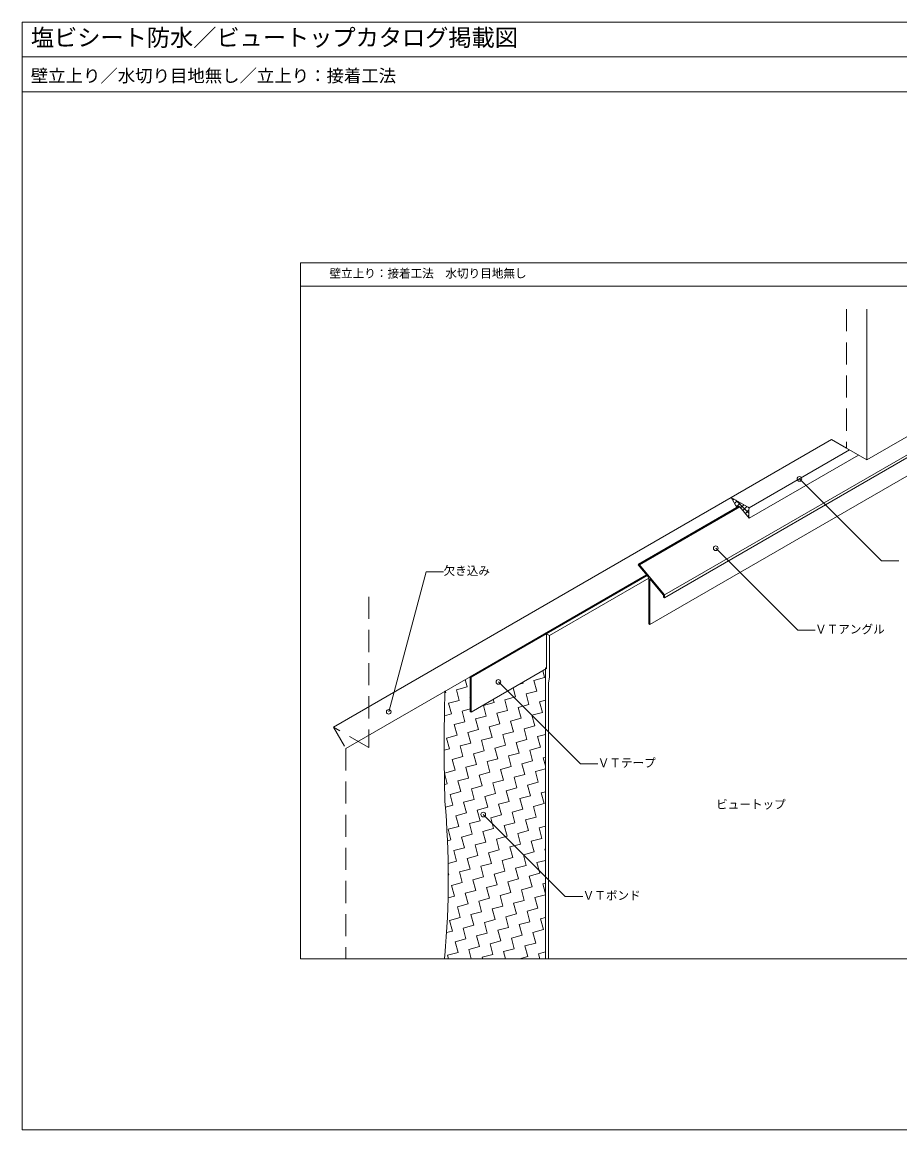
# Model space of a CAD drawing. Units: millimetres, scale not verified. Extents: x -1380 to 1380, y -955 to 955.
# Drawn here: x -1380 to 134, y -955 to 955 of the extents above; entities that cross this region are included whole.
import ezdxf
from ezdxf.enums import TextEntityAlignment as Align

# ---------------------------------------------------------------- set-up
doc = ezdxf.new("R2010")
doc.units = ezdxf.units.MM
doc.header["$LTSCALE"] = 3
doc.linetypes.add('USER1', pattern=[19.05, 12.7, -6.35])
for name, color, linetype, lineweight in [('0-0_0', 7, 'Continuous', 18), ('0-1_WAKU', 7, 'Continuous', 18), ('0-2_KUTAI', 3, 'Continuous', 18), ('0-3_BOUSUI', 1, 'Continuous', 18), ('0-4_MOJI', 7, 'Continuous', 18), ('0-5_HATCH', 9, 'Continuous', 18), ('0-8_KANAMONO', 4, 'Continuous', 18)]:
    doc.layers.add(name, color=color, linetype=linetype, lineweight=lineweight)
doc.styles.add('ＭＳ ゴシック', font='')
doc.styles.get('ＭＳ ゴシック').set_extended_font_data('MS Gothic')

msp = doc.modelspace()

# ---------------------------------------------------------------- linework, layer by layer
at = {"layer": '0-0_0'}
for p, q in [((-1380, 895), (1380, 895)), ((-900, 500), (900, 500))]:
    msp.add_line(p, q, dxfattribs=at)
msp.add_lwpolyline([(-900, -660), (900, -660), (900, 540), (-900, 540)], close=True, dxfattribs=at)
at = {"layer": '0-1_WAKU'}
for points in [[(1380, 835), (-1380, 835), (-1380, 955), (1380, 955)], [(-1380, -955), (1380, -955), (1380, 955), (-1380, 955)]]:
    msp.add_lwpolyline(points, close=True, dxfattribs=at)
at = {"layer": '0-2_KUTAI', "linetype": 'USER1'}
for p, q in [((42.006, 460), (42.006, 220.384)), ((-821.763, -297.303), (-821.763, -660))]:
    msp.add_line(p, q, dxfattribs=at)
at = {"layer": '0-2_KUTAI'}
for p, q in [((76.647, 200.384), (526.316, 460)), ((42.006, 220.384), (16.025, 235.384)), ((-157.18, 135.384), (-842.976, -260.561)), ((-607.513, -173.606), (-821.763, -297.303))]:
    msp.add_line(p, q, dxfattribs=at)
msp.add_lwpolyline([(76.647, 460), (76.647, 200.384), (42.006, 220.384)], dxfattribs=at)
at = {"layer": '0-2_KUTAI', "linetype": 'USER1'}
msp.add_lwpolyline([(-782.354, -35.945), (-782.354, -295.561), (-842.976, -260.561), (-821.763, -297.303)], dxfattribs=at)
at = {"layer": '0-3_BOUSUI'}
for p, q in [((-157.18, 135.384), (16.025, 235.384)), ((-126.003, 117.384), (47.202, 217.384)), ((-126.003, 99.662), (62.55, 208.523)), ((-607.513, -173.606), (-303.136, 2.126)), ((-605.781, -174.606), (-302.015, 0.773)), ((-470.681, -102.606), (-299.208, -3.606)), ((-475.877, -99.606), (-470.681, -102.606)), ((-605.781, -234.606), (-475.877, -159.606))]:
    msp.add_line(p, q, dxfattribs=at)
for points in [[(-126.003, 117.384), (-157.18, 135.384), (-147.303, 118.276)], [(-143.881, 120.252), (-143.881, 120.252), (-142.302, 119.34), (-126.003, 99.662)], [(-475.877, -99.606), (-475.877, -159.606), (-477.609, -158.606), (-477.609, -660)], [(-470.681, -102.606), (-470.681, -173.616), (-472.413, -184.616), (-472.413, -660)]]:
    msp.add_lwpolyline(points, dxfattribs=at)
msp.add_lwpolyline([(-607.513, -173.606), (-607.513, -233.606), (-605.781, -234.606), (-605.781, -174.606)], close=True, dxfattribs=at)
for centre, radius, start, end in [((-77.667, 108.523), 49.142, 169.61202, 190.38798), ((2639.73, -293.858), 3291.922, 178.34192, 181.65808), ((-2148.701, -520.214), 1503.613, 354.85139, 5.00216), ((758.951, -824.631), 1420.254, 173.14638, 173.34351)]:
    msp.add_arc(centre, radius, start, end, dxfattribs=at)
at = {"layer": '0-4_MOJI'}
for p, q in [((-747.839, -234.26), (-683.134, 7.221)), ((-683.134, 7.221), (-653.134, 7.221))]:
    msp.add_line(p, q, dxfattribs=at)
for points in [[(-39.4, 167.384), (102.021, 25.962), (132.021, 25.962)], [(-183.826, 47.852), (-42.405, -93.569), (-12.405, -93.569)], [(-558.664, -182.665), (-417.243, -324.086), (-387.243, -324.086)], [(-584.645, -411.339), (-443.224, -552.761), (-413.224, -552.761)]]:
    msp.add_lwpolyline(points, dxfattribs=at)
for centre in [(-39.4, 167.384), (-183.837, 47.871), (-558.676, -182.645), (-747.839, -234.26), (-584.645, -411.339)]:
    msp.add_circle(centre, 4, dxfattribs=at)
at = {"layer": '0-5_HATCH'}
for p, q in [((-154.549, 130.827), (-152.623, 132.753)), ((-151.262, 125.134), (-146.93, 129.466)), ((-146.261, 118.878), (-149.547, 122.164)), ((-126.808, 108.405), (-149.152, 130.749)), ((-147.975, 119.441), (-141.237, 126.179)), ((-140.849, 117.586), (-135.543, 122.892)), ((-136.781, 112.674), (-129.85, 119.605)), ((-126.123, 116.7), (-127.905, 118.482)), ((-132.712, 107.762), (-126.506, 113.969)), ((-128.644, 102.851), (-126.669, 104.826)), ((-478.926, -175.133), (-482.12, -163.211)), ((-612.662, -191.246), (-616.066, -178.544)), ((-523.421, -187.055), (-515.727, -184.994)), ((-515.727, -184.994), (-516.28, -182.933)), ((-497.326, -180.064), (-478.926, -175.133)), ((-492.396, -198.464), (-497.326, -180.064)), ((-650.896, -201.49), (-649.464, -201.107)), ((-649.464, -201.107), (-650.225, -198.266)), ((-631.063, -196.176), (-612.662, -191.246)), ((-626.133, -214.577), (-631.063, -196.176)), ((-607.732, -209.647), (-607.513, -209.588)), ((-607.513, -210.463), (-607.732, -209.647)), ((-547.599, -213.256), (-529.198, -208.325)), ((-529.198, -208.325), (-533.359, -192.794)), ((-510.797, -203.395), (-492.396, -198.464)), ((-505.866, -221.796), (-510.797, -203.395)), ((-644.534, -219.508), (-626.133, -214.577)), ((-639.603, -237.908), (-644.534, -219.508)), ((-584.4, -223.117), (-566, -218.186)), ((-579.47, -241.518), (-584.4, -223.117)), ((-566, -218.186), (-567.519, -212.516)), ((-542.668, -231.657), (-547.599, -213.256)), ((-524.267, -226.726), (-505.866, -221.796)), ((-519.337, -245.127), (-524.267, -226.726)), ((-487.465, -216.865), (-477.609, -214.224)), ((-482.535, -235.266), (-487.465, -216.865)), ((-651.771, -241.169), (-639.603, -237.908)), ((-621.202, -232.978), (-607.513, -229.31)), ((-616.272, -251.379), (-621.202, -232.978)), ((-597.871, -246.448), (-579.47, -241.518)), ((-592.94, -264.849), (-597.871, -246.448)), ((-561.069, -236.587), (-542.668, -231.657)), ((-556.139, -254.988), (-561.069, -236.587)), ((-537.738, -250.058), (-519.337, -245.127)), ((-500.936, -240.197), (-482.535, -235.266)), ((-496.005, -258.598), (-500.936, -240.197)), ((-634.673, -256.309), (-616.272, -251.379)), ((-629.742, -274.71), (-634.673, -256.309)), ((-611.341, -269.78), (-592.94, -264.849)), ((-574.539, -259.919), (-556.139, -254.988)), ((-569.609, -278.32), (-574.539, -259.919)), ((-532.807, -268.459), (-537.738, -250.058)), ((-514.406, -263.528), (-496.005, -258.598)), ((-509.476, -281.929), (-514.406, -263.528)), ((-648.143, -279.641), (-629.742, -274.71)), ((-643.212, -298.042), (-648.143, -279.641)), ((-606.411, -288.181), (-611.341, -269.78)), ((-588.01, -283.25), (-569.609, -278.32)), ((-583.079, -301.651), (-588.01, -283.25)), ((-551.208, -273.389), (-532.807, -268.459)), ((-546.278, -291.79), (-551.208, -273.389)), ((-527.877, -286.859), (-509.476, -281.929)), ((-491.075, -276.998), (-477.609, -273.39)), ((-486.144, -295.399), (-491.075, -276.998)), ((-652.186, -300.446), (-643.212, -298.042)), ((-624.812, -293.111), (-606.411, -288.181)), ((-619.881, -311.512), (-624.812, -293.111)), ((-601.48, -306.581), (-583.079, -301.651)), ((-564.678, -296.72), (-546.278, -291.79)), ((-559.748, -315.121), (-564.678, -296.72)), ((-541.347, -310.191), (-522.946, -305.26)), ((-522.946, -305.26), (-527.877, -286.859)), ((-504.545, -300.33), (-486.144, -295.399)), ((-499.615, -318.731), (-504.545, -300.33)), ((-638.282, -316.442), (-619.881, -311.512)), ((-633.351, -334.843), (-638.282, -316.442)), ((-596.55, -324.982), (-601.48, -306.581)), ((-578.149, -320.052), (-559.748, -315.121)), ((-573.218, -338.453), (-578.149, -320.052)), ((-536.417, -328.592), (-541.347, -310.191)), ((-518.016, -323.661), (-499.615, -318.731)), ((-513.085, -342.062), (-518.016, -323.661)), ((-481.214, -313.8), (-477.609, -312.834)), ((-477.609, -327.253), (-481.214, -313.8)), ((-651.752, -339.774), (-633.351, -334.843)), ((-646.822, -358.175), (-651.752, -339.774)), ((-614.951, -329.913), (-596.55, -324.982)), ((-610.02, -348.314), (-614.951, -329.913)), ((-591.619, -343.383), (-573.218, -338.453)), ((-586.689, -361.784), (-591.619, -343.383)), ((-554.817, -333.522), (-536.417, -328.592)), ((-549.887, -351.923), (-554.817, -333.522)), ((-531.486, -346.993), (-513.085, -342.062)), ((-494.684, -337.132), (-477.609, -332.556)), ((-489.754, -355.532), (-494.684, -337.132)), ((-651.539, -359.439), (-646.822, -358.175)), ((-628.421, -353.244), (-610.02, -348.314)), ((-623.49, -371.645), (-628.421, -353.244)), ((-605.09, -366.715), (-586.689, -361.784)), ((-568.288, -356.854), (-549.887, -351.923)), ((-563.357, -375.254), (-568.288, -356.854)), ((-526.555, -365.393), (-531.486, -346.993)), ((-508.155, -360.463), (-489.754, -355.532)), ((-503.224, -378.864), (-508.155, -360.463)), ((-641.891, -376.576), (-623.49, -371.645)), ((-636.961, -394.977), (-641.891, -376.576)), ((-600.159, -385.116), (-605.09, -366.715)), ((-581.758, -380.185), (-563.357, -375.254)), ((-576.828, -398.586), (-581.758, -380.185)), ((-544.956, -370.324), (-526.555, -365.393)), ((-540.026, -388.725), (-544.956, -370.324)), ((-521.625, -383.794), (-503.224, -378.864)), ((-484.823, -373.933), (-477.609, -372)), ((-479.893, -392.334), (-484.823, -373.933)), ((-650.024, -398.477), (-636.961, -394.977)), ((-618.56, -390.046), (-600.159, -385.116)), ((-613.629, -408.447), (-618.56, -390.046)), ((-595.229, -403.516), (-576.828, -398.586)), ((-558.427, -393.655), (-540.026, -388.725)), ((-553.496, -412.056), (-558.427, -393.655)), ((-516.694, -402.195), (-521.625, -383.794)), ((-498.294, -397.265), (-479.893, -392.334)), ((-493.363, -415.666), (-498.294, -397.265)), ((-632.03, -413.377), (-613.629, -408.447)), ((-627.1, -431.778), (-632.03, -413.377)), ((-590.298, -421.917), (-595.229, -403.516)), ((-571.897, -416.987), (-553.496, -412.056)), ((-566.967, -435.388), (-571.897, -416.987)), ((-535.095, -407.126), (-516.694, -402.195)), ((-530.165, -425.527), (-535.095, -407.126)), ((-511.764, -420.596), (-493.363, -415.666)), ((-645.501, -436.709), (-627.1, -431.778)), ((-640.57, -455.11), (-645.501, -436.709)), ((-608.699, -426.848), (-590.298, -421.917)), ((-603.768, -445.249), (-608.699, -426.848)), ((-585.368, -440.318), (-566.967, -435.388)), ((-548.566, -430.457), (-530.165, -425.527)), ((-543.635, -448.858), (-548.566, -430.457)), ((-525.234, -443.928), (-506.833, -438.997)), ((-506.833, -438.997), (-511.764, -420.596)), ((-488.433, -434.067), (-477.609, -431.166)), ((-483.502, -452.467), (-488.433, -434.067)), ((-646.43, -456.68), (-640.57, -455.11)), ((-622.169, -450.179), (-603.768, -445.249)), ((-617.239, -468.58), (-622.169, -450.179)), ((-580.437, -458.719), (-585.368, -440.318)), ((-562.036, -453.789), (-543.635, -448.858)), ((-557.106, -472.189), (-562.036, -453.789)), ((-520.304, -462.328), (-525.234, -443.928)), ((-501.903, -457.398), (-483.502, -452.467)), ((-496.972, -475.799), (-501.903, -457.398)), ((-635.64, -473.511), (-617.239, -468.58)), ((-630.709, -491.911), (-635.64, -473.511)), ((-598.838, -463.65), (-580.437, -458.719)), ((-593.907, -482.05), (-598.838, -463.65)), ((-575.507, -477.12), (-557.106, -472.189)), ((-570.576, -495.521), (-575.507, -477.12)), ((-538.705, -467.259), (-520.304, -462.328)), ((-533.774, -485.66), (-538.705, -467.259)), ((-515.373, -480.729), (-496.972, -475.799)), ((-478.572, -470.868), (-477.609, -470.61)), ((-477.609, -474.46), (-478.572, -470.868)), ((-645.286, -495.817), (-630.709, -491.911)), ((-612.308, -486.981), (-593.907, -482.05)), ((-607.378, -505.382), (-612.308, -486.981)), ((-588.977, -500.451), (-570.576, -495.521)), ((-552.175, -490.59), (-533.774, -485.66)), ((-547.245, -508.991), (-552.175, -490.59)), ((-510.443, -499.13), (-515.373, -480.729)), ((-492.042, -494.2), (-477.609, -490.332)), ((-487.111, -512.601), (-492.042, -494.2)), ((-644.18, -515.243), (-645.111, -511.766)), ((-645.095, -515.488), (-644.18, -515.243)), ((-625.779, -510.312), (-607.378, -505.382)), ((-620.848, -528.713), (-625.779, -510.312)), ((-584.046, -518.852), (-588.977, -500.451)), ((-565.646, -513.922), (-547.245, -508.991)), ((-560.715, -532.323), (-565.646, -513.922)), ((-528.844, -504.061), (-510.443, -499.13)), ((-523.913, -522.462), (-528.844, -504.061)), ((-505.512, -517.531), (-487.111, -512.601)), ((-639.249, -533.644), (-620.848, -528.713)), ((-634.319, -552.045), (-639.249, -533.644)), ((-602.447, -523.783), (-584.046, -518.852)), ((-597.517, -542.184), (-602.447, -523.783)), ((-579.116, -537.253), (-560.715, -532.323)), ((-542.314, -527.392), (-523.913, -522.462)), ((-537.384, -545.793), (-542.314, -527.392)), ((-500.582, -535.932), (-505.512, -517.531)), ((-482.181, -531.001), (-477.609, -529.776)), ((-477.609, -548.064), (-482.181, -531.001)), ((-645.491, -555.038), (-634.319, -552.045)), ((-615.918, -547.114), (-597.517, -542.184)), ((-610.987, -565.515), (-615.918, -547.114)), ((-574.185, -555.654), (-579.116, -537.253)), ((-555.785, -550.723), (-537.384, -545.793)), ((-550.854, -569.124), (-555.785, -550.723)), ((-518.983, -540.862), (-500.582, -535.932)), ((-514.052, -559.263), (-518.983, -540.862)), ((-495.651, -554.333), (-477.609, -549.498)), ((-629.388, -570.445), (-610.987, -565.515)), ((-624.458, -588.846), (-629.388, -570.445)), ((-592.586, -560.584), (-574.185, -555.654)), ((-587.656, -578.985), (-592.586, -560.584)), ((-569.255, -574.055), (-550.854, -569.124)), ((-532.453, -564.194), (-514.052, -559.263)), ((-527.523, -582.595), (-532.453, -564.194)), ((-509.122, -577.664), (-490.721, -572.734)), ((-490.721, -572.734), (-495.651, -554.333)), ((-642.858, -593.777), (-624.458, -588.846)), ((-606.057, -583.916), (-587.656, -578.985)), ((-601.126, -602.317), (-606.057, -583.916)), ((-564.324, -592.456), (-569.255, -574.055)), ((-545.924, -587.525), (-527.523, -582.595)), ((-540.993, -605.926), (-545.924, -587.525)), ((-504.191, -596.065), (-509.122, -577.664)), ((-485.79, -591.135), (-477.609, -588.942)), ((-480.86, -609.536), (-485.79, -591.135)), ((-637.928, -612.178), (-642.858, -593.777)), ((-619.527, -607.247), (-601.126, -602.317)), ((-614.597, -625.648), (-619.527, -607.247)), ((-582.725, -597.386), (-564.324, -592.456)), ((-577.795, -615.787), (-582.725, -597.386)), ((-559.394, -610.857), (-540.993, -605.926)), ((-554.463, -629.258), (-559.394, -610.857)), ((-522.592, -600.996), (-504.191, -596.065)), ((-517.662, -619.397), (-522.592, -600.996)), ((-499.261, -614.466), (-480.86, -609.536)), ((-648.072, -614.896), (-637.928, -612.178)), ((-632.997, -630.579), (-614.597, -625.648)), ((-596.196, -620.718), (-577.795, -615.787)), ((-591.265, -639.119), (-596.196, -620.718)), ((-572.864, -634.188), (-554.463, -629.258)), ((-536.063, -624.327), (-517.662, -619.397)), ((-531.132, -642.728), (-536.063, -624.327)), ((-494.33, -632.867), (-499.261, -614.466)), ((-646.468, -653.91), (-628.067, -648.98)), ((-628.067, -648.98), (-632.997, -630.579)), ((-609.666, -644.049), (-591.265, -639.119)), ((-605.392, -660), (-609.666, -644.049)), ((-567.934, -652.589), (-572.864, -634.188)), ((-549.533, -647.658), (-531.132, -642.728)), ((-546.226, -660), (-549.533, -647.658)), ((-512.731, -637.797), (-494.33, -632.867)), ((-507.801, -656.198), (-512.731, -637.797)), ((-489.4, -651.268), (-477.609, -648.109)), ((-644.836, -660), (-646.468, -653.91)), ((-586.335, -657.519), (-567.934, -652.589)), ((-585.67, -660), (-586.335, -657.519)), ((-521.989, -660), (-507.801, -656.198)), ((-487.06, -660), (-489.4, -651.268))]:
    msp.add_line(p, q, dxfattribs=at)
at = {"layer": '0-8_KANAMONO'}
for p, q in [((-297.476, -83.616), (644.095, 460)), ((-272.361, -32.75), (581.107, 460)), ((-272.361, -37.362), (589.094, 460)), ((-317.086, 20.252), (-143.881, 120.252)), ((-315.507, 19.34), (-142.302, 119.34))]:
    msp.add_line(p, q, dxfattribs=at)
msp.add_lwpolyline([(-274.093, -36.362), (-272.361, -37.362), (-272.361, -32.75), (-315.507, 19.34), (-317.086, 20.252), (-317.335, 19.269), (-299.208, -2.616), (-299.208, -82.616), (-297.476, -83.616), (-297.476, -4.707), (-274.093, -32.937)], close=True, dxfattribs=at)

# ---------------------------------------------------------------- texts
at = {"layer": '0-1_WAKU', "style": 'ＭＳ ゴシック'}
for s, height, p in [('塩ビシート防水／ビュートップカタログ掲載図', 29.33, (-1365, 905)), ('壁立上り／水切り目地無し／立上り：接着工法', 21.99, (-1365, 845))]:
    msp.add_text(s, height=height, dxfattribs=at).set_placement(p, align=Align.BOTTOM_LEFT)
at = {"layer": '0-4_MOJI', "style": 'ＭＳ ゴシック'}
for s, p in [('壁立上り：接着工法\u3000水切り目地無し', (-850, 510)), ('欠き込み', (-653.134, -2.779)), ('ＶＴアングル', (-12.405, -103.569)), ('ＶＴテープ', (-387.243, -334.086)), ('ビュートップ', (-183.074, -405.595)), ('ＶＴボンド', (-413.224, -562.761))]:
    msp.add_text(s, height=14.66, dxfattribs=at).set_placement(p, align=Align.BOTTOM_LEFT)

doc.saveas('drawing.dxf')
